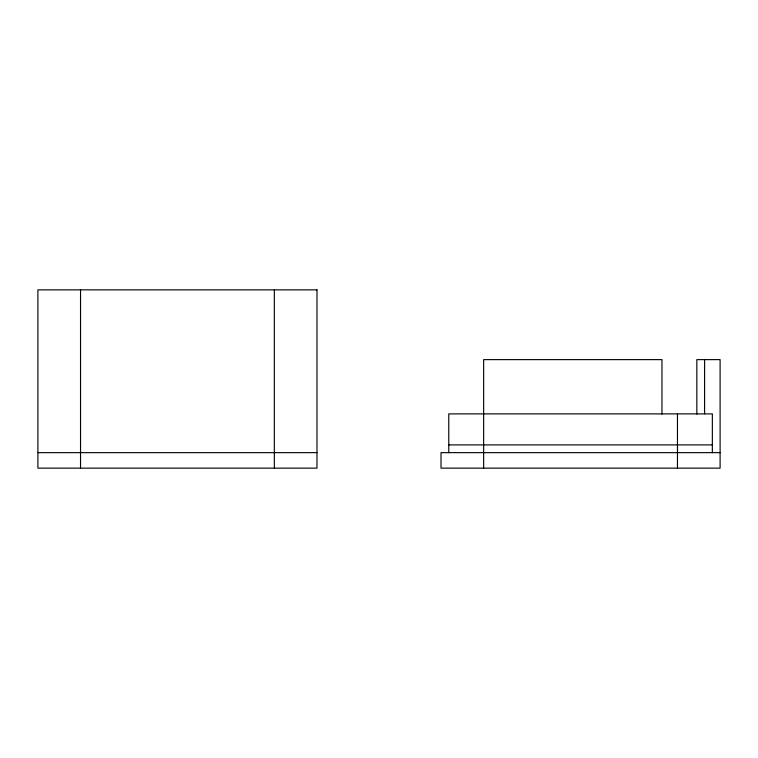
<?xml version="1.0" encoding="UTF-8"?>
<svg xmlns="http://www.w3.org/2000/svg" width="758" height="758" viewBox="0 0 758 758"><rect width="100%" height="100%" fill="white"/><g stroke="black" fill="none" stroke-linecap="round" stroke-linejoin="round"><path stroke-width="1.14" d="M448.774 444.899L712.349 444.899M37.9 452.649L316.986 452.649M720.1 452.649L441.014 452.649L441.014 468.15L720.1 468.15L720.1 359.624L696.839 359.624L696.839 414.105M712.349 452.649L712.349 413.887L448.774 413.887L448.774 452.649M704.599 359.624L704.599 413.887M677.462 413.887L677.462 468.15M661.961 414.105L661.961 359.624L483.651 359.624L483.651 468.15M274.349 289.85L274.349 468.15M80.537 289.85L80.537 468.15M316.986 289.85L37.9 289.85L37.9 468.15L316.986 468.15L316.986 289.85"/></g></svg>
